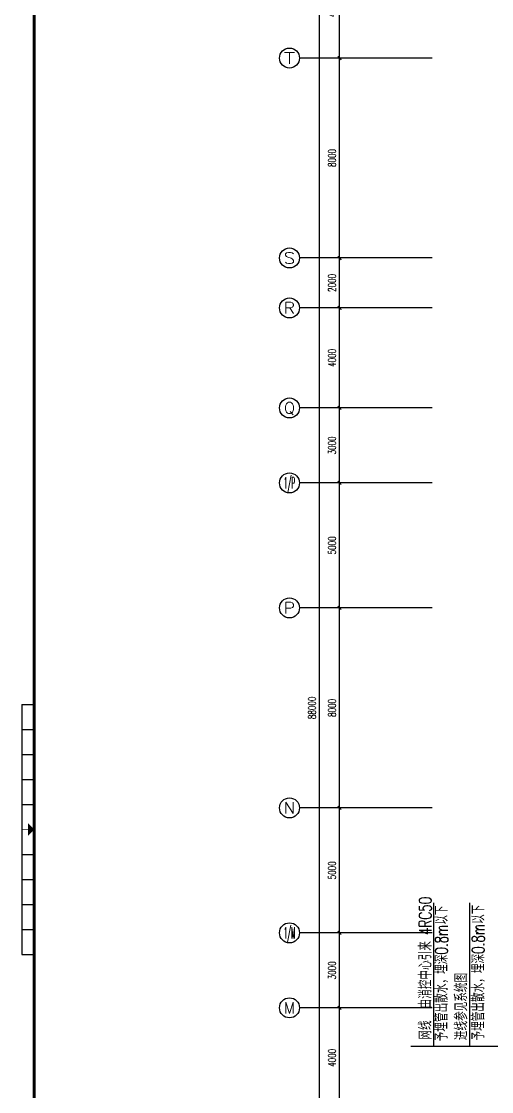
# Model space of a CAD drawing. Extents: x 190999 to 834799, y -200814 to 215286.
# Drawn here: x 667089 to 685882, y 85954 to 128769 of the extents above; entities that cross this region are included whole.
import ezdxf
from ezdxf.enums import TextEntityAlignment as Align

# ---------------------------------------------------------------- set-up
doc = ezdxf.new("R2010")
doc.units = 0
doc.header["$LTSCALE"] = 1000
doc.header["$MEASUREMENT"] = 0
for name, color, linetype in [('00-EQUIP', 3, 'Continuous'), ('00-WIRE-4', 6, 'Continuous'), ('AXIS', 3, 'Continuous'), ('AXIS_TEXT', 7, 'Continuous'), ('图框', 189, 'Continuous')]:
    doc.layers.add(name, color=color, linetype=linetype)
doc.styles.add('_TCH_AXIS', font='COMPLEX', dxfattribs={"bigfont": 'GBCBIG'})
doc.styles.add('COMPLEX', font='COMPLEX')
doc.styles.add('DIM_FONT', font='SIMPLEX', dxfattribs={"width": 0.7, "bigfont": 'GBCBIG'})
doc.styles.add('tjhztxt', font='tjromans.shx', dxfattribs={"bigfont": 'tjhztxt.shx'})
doc.dimstyles.new('DIMN', dxfattribs={"dimtxt": 300, "dimasz": 100, "dimexe": 250, "dimexo": 300, "dimgap": 150, "dimtad": 1, "dimdec": 0, "dimzin": 0, "dimdsep": 46, "dimtxsty": 'DIM_FONT', "dimblk": 'ARCHTICK', "dimcen": 0.09, "dimclrt": 7, "dimazin": 2, "dimtfac": 1, "dimtdec": 0, "dimtix": 1, "dimtmove": 2, "dimatfit": 3, "dimfxl": 0, "dimtolj": 1, "dimtzin": 0, "dimarcsym": 0})

# ---------------------------------------------------------------- blocks, each defined once
blk = doc.blocks.new('TJAD_TK_A0')
at = {"layer": '图框'}
for p, q in [((1517.5, -436.65), (1517.5, -431.65)), ((1527.5, -436.65), (1527.5, -431.65)), ((1537.5, -436.65), (1537.5, -431.65)), ((1547.5, -436.65), (1547.5, -431.65)), ((1557.5, -436.65), (1557.5, -431.65)), ((1577.5, -436.65), (1577.5, -431.65)), ((1587.5, -436.65), (1587.5, -431.65)), ((1597.5, -436.65), (1597.5, -431.65)), ((1607.5, -436.65), (1607.5, -431.65)), ((1617.5, -436.65), (1617.5, -431.65)), ((1517.5, -436.65), (1617.5, -436.65))]:
    blk.add_line(p, q, dxfattribs=at)
at = {"layer": '图框', "const_width": 1.2}
blk.add_lwpolyline([(2152, -431.7), (2152, 389.3), (998, 389.3), (998, -431.7)], close=True, dxfattribs=at)
at = {"layer": '图框', "const_width": 0.3}
blk.add_lwpolyline([(1567.5, -434.15), (1567.5, -436.65)], dxfattribs=at)
at = {"layer": '图框'}
blk.add_solid([(1570, -434.15), (1565, -434.15), (1567.5, -431.65)], dxfattribs=at)
blk = doc.blocks.new('_ArchTick')
at = {"const_width": 0.5}
blk.add_lwpolyline([(-0.7, -0.7), (0.7, 0.7)], dxfattribs=at)
blk = doc.blocks.new('*D388')
at = {"layer": 'AXIS', "color": 0, "lineweight": -2}
for p, q in [((680599, 89304), (679554, 89304)), ((679804, 85304), (679804, 89304)), ((680599, 85304), (679554, 85304))]:
    blk.add_line(p, q, dxfattribs=at)
at = {"layer": 'Defpoints', "color": 0}
for p in [(679804, 89304), (680899, 89304), (680899, 85304)]:
    blk.add_point(p, dxfattribs=at)
at = {"layer": 'AXIS', "color": 0, "lineweight": -2, "xscale": 100, "yscale": 100, "zscale": 100}
for p, rotation in [((679804, 89304), 90), ((679804, 85304), 270)]:
    blk.add_blockref('_ArchTick', p, dxfattribs=dict(at, rotation=rotation))
at = {"layer": 'AXIS', "color": 7, "insert": (679504, 87304), "char_height": 300, "attachment_point": 5, "rotation": 90, "style": 'DIM_FONT'}
blk.add_mtext('\\A1;4000', dxfattribs=at)
blk = doc.blocks.new('*D389')
at = {"layer": 'AXIS', "color": 0, "lineweight": -2}
for p, q in [((680599, 92304), (679554, 92304)), ((679804, 89304), (679804, 92304)), ((680599, 89304), (679554, 89304))]:
    blk.add_line(p, q, dxfattribs=at)
at = {"layer": 'Defpoints', "color": 0}
for p in [(679804, 92304), (680899, 92304), (680899, 89304)]:
    blk.add_point(p, dxfattribs=at)
at = {"layer": 'AXIS', "color": 0, "lineweight": -2, "xscale": 100, "yscale": 100, "zscale": 100}
for p, rotation in [((679804, 92304), 90), ((679804, 89304), 270)]:
    blk.add_blockref('_ArchTick', p, dxfattribs=dict(at, rotation=rotation))
at = {"layer": 'AXIS', "color": 7, "insert": (679504, 90804), "char_height": 300, "attachment_point": 5, "rotation": 90, "style": 'DIM_FONT'}
blk.add_mtext('\\A1;3000', dxfattribs=at)
blk = doc.blocks.new('*D390')
at = {"layer": 'AXIS', "color": 0, "lineweight": -2}
for p, q in [((680599, 97304), (679554, 97304)), ((679804, 92304), (679804, 97304)), ((680599, 92304), (679554, 92304))]:
    blk.add_line(p, q, dxfattribs=at)
at = {"layer": 'Defpoints', "color": 0}
for p in [(679804, 97304), (680899, 97304), (680899, 92304)]:
    blk.add_point(p, dxfattribs=at)
at = {"layer": 'AXIS', "color": 0, "lineweight": -2, "xscale": 100, "yscale": 100, "zscale": 100}
for p, rotation in [((679804, 97304), 90), ((679804, 92304), 270)]:
    blk.add_blockref('_ArchTick', p, dxfattribs=dict(at, rotation=rotation))
at = {"layer": 'AXIS', "color": 7, "insert": (679504, 94804), "char_height": 300, "attachment_point": 5, "rotation": 90, "style": 'DIM_FONT'}
blk.add_mtext('\\A1;5000', dxfattribs=at)
blk = doc.blocks.new('*D391')
at = {"layer": 'AXIS', "color": 0, "lineweight": -2}
for p, q in [((680599, 105304), (679554, 105304)), ((679804, 97304), (679804, 105304)), ((680599, 97304), (679554, 97304))]:
    blk.add_line(p, q, dxfattribs=at)
at = {"layer": 'Defpoints', "color": 0}
for p in [(679804, 105304), (680899, 105304), (680899, 97304)]:
    blk.add_point(p, dxfattribs=at)
at = {"layer": 'AXIS', "color": 0, "lineweight": -2, "xscale": 100, "yscale": 100, "zscale": 100}
for p, rotation in [((679804, 105304), 90), ((679804, 97304), 270)]:
    blk.add_blockref('_ArchTick', p, dxfattribs=dict(at, rotation=rotation))
at = {"layer": 'AXIS', "color": 7, "insert": (679504, 101304), "char_height": 300, "attachment_point": 5, "rotation": 90, "style": 'DIM_FONT'}
blk.add_mtext('\\A1;8000', dxfattribs=at)
blk = doc.blocks.new('*D392')
at = {"layer": 'AXIS', "color": 0, "lineweight": -2}
for p, q in [((680599, 110304), (679554, 110304)), ((679804, 105304), (679804, 110304)), ((680599, 105304), (679554, 105304))]:
    blk.add_line(p, q, dxfattribs=at)
at = {"layer": 'Defpoints', "color": 0}
for p in [(679804, 110304), (680899, 110304), (680899, 105304)]:
    blk.add_point(p, dxfattribs=at)
at = {"layer": 'AXIS', "color": 0, "lineweight": -2, "xscale": 100, "yscale": 100, "zscale": 100}
for p, rotation in [((679804, 110304), 90), ((679804, 105304), 270)]:
    blk.add_blockref('_ArchTick', p, dxfattribs=dict(at, rotation=rotation))
at = {"layer": 'AXIS', "color": 7, "insert": (679504, 107804), "char_height": 300, "attachment_point": 5, "rotation": 90, "style": 'DIM_FONT'}
blk.add_mtext('\\A1;5000', dxfattribs=at)
blk = doc.blocks.new('*D393')
at = {"layer": 'AXIS', "color": 0, "lineweight": -2}
for p, q in [((680599, 113304), (679554, 113304)), ((679804, 110304), (679804, 113304)), ((680599, 110304), (679554, 110304))]:
    blk.add_line(p, q, dxfattribs=at)
at = {"layer": 'Defpoints', "color": 0}
for p in [(679804, 113304), (680899, 113304), (680899, 110304)]:
    blk.add_point(p, dxfattribs=at)
at = {"layer": 'AXIS', "color": 0, "lineweight": -2, "xscale": 100, "yscale": 100, "zscale": 100}
for p, rotation in [((679804, 113304), 90), ((679804, 110304), 270)]:
    blk.add_blockref('_ArchTick', p, dxfattribs=dict(at, rotation=rotation))
at = {"layer": 'AXIS', "color": 7, "insert": (679504, 111804), "char_height": 300, "attachment_point": 5, "rotation": 90, "style": 'DIM_FONT'}
blk.add_mtext('\\A1;3000', dxfattribs=at)
blk = doc.blocks.new('*D394')
at = {"layer": 'AXIS', "color": 0, "lineweight": -2}
for p, q in [((680599, 117304), (679554, 117304)), ((679804, 113304), (679804, 117304)), ((680599, 113304), (679554, 113304))]:
    blk.add_line(p, q, dxfattribs=at)
at = {"layer": 'Defpoints', "color": 0}
for p in [(679804, 117304), (680899, 117304), (680899, 113304)]:
    blk.add_point(p, dxfattribs=at)
at = {"layer": 'AXIS', "color": 0, "lineweight": -2, "xscale": 100, "yscale": 100, "zscale": 100}
for p, rotation in [((679804, 117304), 90), ((679804, 113304), 270)]:
    blk.add_blockref('_ArchTick', p, dxfattribs=dict(at, rotation=rotation))
at = {"layer": 'AXIS', "color": 7, "insert": (679504, 115304), "char_height": 300, "attachment_point": 5, "rotation": 90, "style": 'DIM_FONT'}
blk.add_mtext('\\A1;4000', dxfattribs=at)
blk = doc.blocks.new('*D395')
at = {"layer": 'AXIS', "color": 0, "lineweight": -2}
for p, q in [((680599, 119304), (679554, 119304)), ((679804, 117304), (679804, 119304)), ((680599, 117304), (679554, 117304))]:
    blk.add_line(p, q, dxfattribs=at)
at = {"layer": 'Defpoints', "color": 0}
for p in [(679804, 119304), (680899, 119304), (680899, 117304)]:
    blk.add_point(p, dxfattribs=at)
at = {"layer": 'AXIS', "color": 0, "lineweight": -2, "xscale": 100, "yscale": 100, "zscale": 100}
for p, rotation in [((679804, 119304), 90), ((679804, 117304), 270)]:
    blk.add_blockref('_ArchTick', p, dxfattribs=dict(at, rotation=rotation))
at = {"layer": 'AXIS', "color": 7, "insert": (679504, 118304), "char_height": 300, "attachment_point": 5, "rotation": 90, "style": 'DIM_FONT'}
blk.add_mtext('\\A1;2000', dxfattribs=at)
blk = doc.blocks.new('*D396')
at = {"layer": 'AXIS', "color": 0, "lineweight": -2}
for p, q in [((680599, 127304), (679554, 127304)), ((679804, 119304), (679804, 127304)), ((680599, 119304), (679554, 119304))]:
    blk.add_line(p, q, dxfattribs=at)
at = {"layer": 'Defpoints', "color": 0}
for p in [(679804, 127304), (680899, 127304), (680899, 119304)]:
    blk.add_point(p, dxfattribs=at)
at = {"layer": 'AXIS', "color": 0, "lineweight": -2, "xscale": 100, "yscale": 100, "zscale": 100}
for p, rotation in [((679804, 127304), 90), ((679804, 119304), 270)]:
    blk.add_blockref('_ArchTick', p, dxfattribs=dict(at, rotation=rotation))
at = {"layer": 'AXIS', "color": 7, "insert": (679504, 123304), "char_height": 300, "attachment_point": 5, "rotation": 90, "style": 'DIM_FONT'}
blk.add_mtext('\\A1;8000', dxfattribs=at)
blk = doc.blocks.new('*D397')
at = {"layer": 'AXIS', "color": 0, "lineweight": -2}
for p, q in [((680599, 131304), (679554, 131304)), ((679804, 127304), (679804, 131304)), ((680599, 127304), (679554, 127304))]:
    blk.add_line(p, q, dxfattribs=at)
at = {"layer": 'Defpoints', "color": 0}
for p in [(679804, 131304), (680899, 131304), (680899, 127304)]:
    blk.add_point(p, dxfattribs=at)
at = {"layer": 'AXIS', "color": 0, "lineweight": -2, "xscale": 100, "yscale": 100, "zscale": 100}
for p, rotation in [((679804, 131304), 90), ((679804, 127304), 270)]:
    blk.add_blockref('_ArchTick', p, dxfattribs=dict(at, rotation=rotation))
at = {"layer": 'AXIS', "color": 7, "insert": (679504, 129304), "char_height": 300, "attachment_point": 5, "rotation": 90, "style": 'DIM_FONT'}
blk.add_mtext('\\A1;4000', dxfattribs=at)
blk = doc.blocks.new('*D405')
at = {"layer": 'AXIS', "color": 0, "lineweight": -2}
for p, q in [((680599, 145304), (678754, 145304)), ((679004, 57304), (679004, 145304)), ((680599, 57304), (678754, 57304))]:
    blk.add_line(p, q, dxfattribs=at)
at = {"layer": 'Defpoints', "color": 0}
for p in [(679004, 145304), (680899, 145304), (680899, 57304)]:
    blk.add_point(p, dxfattribs=at)
at = {"layer": 'AXIS', "color": 0, "lineweight": -2, "xscale": 100, "yscale": 100, "zscale": 100}
for p, rotation in [((679004, 145304), 90), ((679004, 57304), 270)]:
    blk.add_blockref('_ArchTick', p, dxfattribs=dict(at, rotation=rotation))
at = {"layer": 'AXIS', "color": 7, "insert": (678704, 101304), "char_height": 300, "attachment_point": 5, "rotation": 90, "style": 'DIM_FONT'}
blk.add_mtext('\\A1;88000', dxfattribs=at)
blk = doc.blocks.new('_AXISO')
blk.add_circle((0, 0), 0.5)
at = {"layer": 'AXIS_TEXT', "style": 'COMPLEX', "width": 1.041667}
blk.add_attdef('A', text='', height=0.56, dxfattribs=at).set_placement((-0.25, -0.28), (0.25, -0.28), align=Align.FIT)

msp = doc.modelspace()

# ---------------------------------------------------------------- linework, layer by layer
at = {"layer": '00-EQUIP'}
for p, q in [((683562.2, 93504.5, 1606.7), (683562.2, 87773.7)), ((685010.7, 87773.7), (685010.7, 93504.5, 1606.7))]:
    msp.add_line(p, q, dxfattribs=at)
at = {"layer": '00-WIRE-4'}
msp.add_line((682648.5, 87773.7), (692648.5, 87773.7), dxfattribs=at)
at = {"layer": 'AXIS'}
for p, q in [((683509.3, 127303.7), (678204.1, 127303.7)), ((683509.3, 119303.7), (678204.1, 119303.7)), ((683509.3, 117303.7), (678204.1, 117303.7)), ((683509.3, 113303.7), (678204.1, 113303.7)), ((683509.3, 110303.7), (678204.1, 110303.7)), ((683509.3, 105303.7), (678204.1, 105303.7)), ((683509.3, 97303.7), (678204.1, 97303.7)), ((683509.3, 92303.7), (678204.1, 92303.7)), ((683509.3, 89303.7), (678204.1, 89303.7))]:
    msp.add_line(p, q, dxfattribs=at)

# ---------------------------------------------------------------- block references
ref = msp.add_blockref('_AXISO', (677804.1, 127303.7), dxfattribs=dict(at, xscale=800, yscale=800, zscale=800))
ref.add_attrib('A', 'T', dxfattribs={"layer": 'AXIS_TEXT', "height": 452.5, "style": '_TCH_AXIS', "width": 1.4}).set_placement((677577.8, 127077.4), (678030.4, 127077.4), align=Align.FIT)
ref = msp.add_blockref('_AXISO', (677804.1, 119303.7), dxfattribs=dict(at, xscale=800, yscale=800, zscale=800))
ref.add_attrib('A', 'S', dxfattribs={"layer": 'AXIS_TEXT', "height": 452.5, "style": '_TCH_AXIS', "width": 1.5}).set_placement((677577.8, 119077.4), (678030.4, 119077.4), align=Align.FIT)
ref = msp.add_blockref('_AXISO', (677804.1, 117303.7), dxfattribs=dict(at, xscale=800, yscale=800, zscale=800))
ref.add_attrib('A', 'R', dxfattribs={"layer": 'AXIS_TEXT', "height": 452.5, "style": '_TCH_AXIS', "width": 1.166667}).set_placement((677577.8, 117077.4), (678030.4, 117077.4), align=Align.FIT)
ref = msp.add_blockref('_AXISO', (677804.1, 113303.7), dxfattribs=dict(at, xscale=800, yscale=800, zscale=800))
ref.add_attrib('A', 'Q', dxfattribs={"layer": 'AXIS_TEXT', "height": 452.5, "style": '_TCH_AXIS', "width": 1.3125}).set_placement((677577.8, 113077.4), (678030.4, 113077.4), align=Align.FIT)
ref = msp.add_blockref('_AXISO', (677804.1, 110303.7), dxfattribs=dict(at, xscale=800, yscale=800, zscale=800))
ref.add_attrib('A', '1/P', dxfattribs={"layer": 'AXIS_TEXT', "height": 452.55, "style": '_TCH_AXIS', "width": 0.388889}).set_placement((677577.8, 110077.4), (678030.4, 110077.4), align=Align.FIT)
ref = msp.add_blockref('_AXISO', (677804.1, 105303.7), dxfattribs=dict(at, xscale=800, yscale=800, zscale=800))
ref.add_attrib('A', 'P', dxfattribs={"layer": 'AXIS_TEXT', "height": 452.5, "style": '_TCH_AXIS', "width": 1.235294}).set_placement((677577.8, 105077.4), (678030.4, 105077.4), align=Align.FIT)
ref = msp.add_blockref('_AXISO', (677804.1, 97303.7), dxfattribs=dict(at, xscale=800, yscale=800, zscale=800))
ref.add_attrib('A', 'N', dxfattribs={"layer": 'AXIS_TEXT', "height": 452.5, "style": '_TCH_AXIS', "width": 1.105263}).set_placement((677577.8, 97077.4), (678030.4, 97077.4), align=Align.FIT)
ref = msp.add_blockref('_AXISO', (677804.1, 92303.7), dxfattribs=dict(at, xscale=800, yscale=800, zscale=800))
ref.add_attrib('A', '1/M', dxfattribs={"layer": 'AXIS_TEXT', "height": 452.55, "style": '_TCH_AXIS', "width": 0.362069}).set_placement((677577.8, 92077.4), (678030.4, 92077.4), align=Align.FIT)
ref = msp.add_blockref('_AXISO', (677804.1, 89303.7), dxfattribs=dict(at, xscale=800, yscale=800, zscale=800))
ref.add_attrib('A', 'M', dxfattribs={"layer": 'AXIS_TEXT', "height": 452.5, "style": '_TCH_AXIS'}).set_placement((677577.8, 89077.4), (678030.4, 89077.4), align=Align.FIT)
at = {"layer": '图框', "xscale": 100, "yscale": 100, "zscale": 100, "rotation": 270}
msp.add_blockref('TJAD_TK_A0', (710768.8, 253186.5), dxfattribs=at)

# ---------------------------------------------------------------- texts
at = {"layer": '00-EQUIP', "style": 'tjhztxt', "width": 0.7}
for s, p in [('网线  由消控中心引来 4RC50', (683481.4, 88031.4, -14821)), ('予埋管出散水，埋深0.8m以下', (684127.2, 87966.9, -12284.4)), ('予埋管出散水，埋深0.8m以下', (685598.3, 87997.3, -14029)), ('进线参见系统图', (684913.1, 88010.3, -16565.6))]:
    msp.add_text(s, height=500, rotation=90, dxfattribs=at).set_placement(p)

# ---------------------------------------------------------------- dimensions: what is measured, and where the dimension line sits
at = {"layer": 'AXIS'}
for p1, p2, distance, picture, middle in [((680898.5, 57303.7), (680898.5, 145303.7), 1894.4, '*D405', (678704.1, 101303.7)), ((680898.5, 127303.7), (680898.5, 131303.7), 1094.4, '*D397', (679504.1, 129303.7)), ((680898.5, 119303.7), (680898.5, 127303.7), 1094.4, '*D396', (679504.1, 123303.7)), ((680898.5, 117303.7), (680898.5, 119303.7), 1094.4, '*D395', (679504.1, 118303.7)), ((680898.5, 113303.7), (680898.5, 117303.7), 1094.4, '*D394', (679504.1, 115303.7)), ((680898.5, 110303.7), (680898.5, 113303.7), 1094.4, '*D393', (679504.1, 111803.7)), ((680898.5, 105303.7), (680898.5, 110303.7), 1094.4, '*D392', (679504.1, 107803.7)), ((680898.5, 97303.7), (680898.5, 105303.7), 1094.4, '*D391', (679504.1, 101303.7)), ((680898.5, 92303.7), (680898.5, 97303.7), 1094.4, '*D390', (679504.1, 94803.7)), ((680898.5, 89303.7), (680898.5, 92303.7), 1094.4, '*D389', (679504.1, 90803.7)), ((680898.5, 85303.7), (680898.5, 89303.7), 1094.4, '*D388', (679504.1, 87303.7))]:
    dim = msp.add_aligned_dim(p1=p1, p2=p2, distance=distance, dimstyle='DIMN', dxfattribs=at)
    dim.commit()
    dim.dimension.update_dxf_attribs({"geometry": picture, "text_midpoint": middle})

doc.saveas('drawing.dxf')
